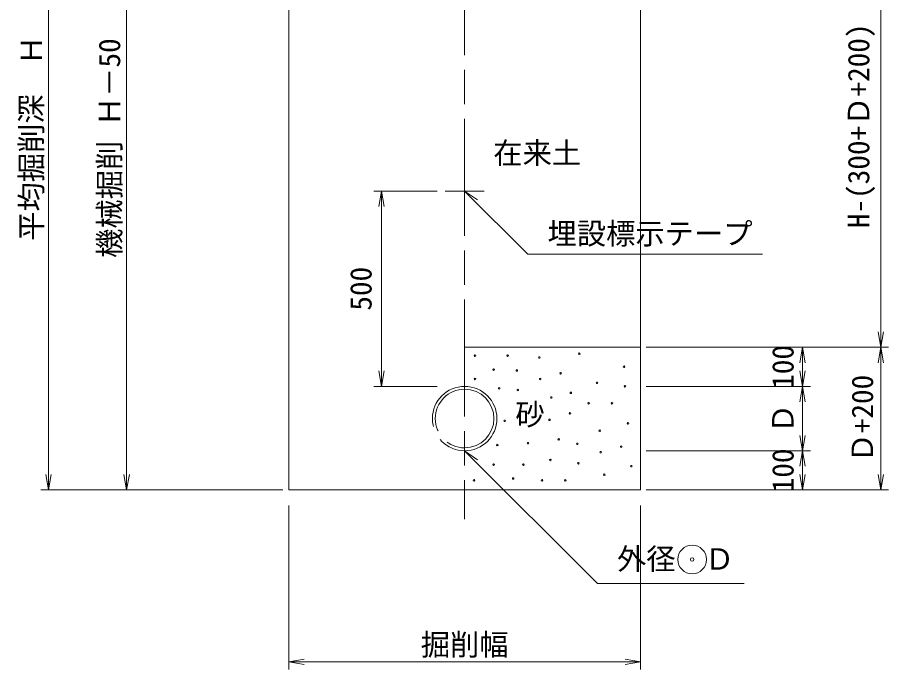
# Model space of a CAD drawing. Units: millimetres on the paper, scale 1:25. Extents: x 20 to 821, y 20 to 574.
# Drawn here: x 178.1 to 267.3, y 384.8 to 451.6 of the extents above; entities that cross this region are included whole.
import ezdxf
from ezdxf.enums import TextEntityAlignment as Align

# ---------------------------------------------------------------- set-up
doc = ezdxf.new("R2010")
doc.units = ezdxf.units.MM
doc.linetypes.add('CHAIN', pattern=[18.5, 12, -1.5, 3.5, -1.5])
doc.linetypes.add('DASHED', pattern=[7.5, 6, -1.5])
for name, color, linetype, lineweight in [('6-8', 7, 'CHAIN', 13), ('6-D', 7, 'Continuous', 18), ('6-E', 7, 'Continuous', 9), ('7-7', 7, 'Continuous', 9)]:
    doc.layers.add(name, color=color, linetype=linetype, lineweight=lineweight)
doc.styles.add('ＭＳ ゴシック', font='')
doc.styles.get('ＭＳ ゴシック').set_extended_font_data('MS Gothic')

msp = doc.modelspace()

# ---------------------------------------------------------------- linework, layer by layer
at = {"layer": '6-8'}
msp.add_line((223.917, 478.221), (223.917, 400.221), dxfattribs=at)
at = {"layer": '6-D'}
for p, q in [((205.917, 475.226), (205.917, 403.221)), ((241.927, 475.221), (241.927, 403.221)), ((223.917, 417.821), (241.927, 417.821)), ((205.917, 403.221), (241.927, 403.221))]:
    msp.add_line(p, q, dxfattribs=at)
at = {"layer": '6-D', "lineweight": 9}
msp.add_line((225.917, 433.821), (221.917, 433.821), dxfattribs=at)
at = {"layer": '6-D', "linetype": 'DASHED', "lineweight": 15}
for radius in [3.3, 3]:
    msp.add_arc((223.917, 410.521), radius, 90.00015, 270, dxfattribs=at)
at = {"layer": '6-D'}
for radius in [3.3, 3]:
    msp.add_arc((223.917, 410.521), radius, 270, 89.99985, dxfattribs=at)
at = {"layer": '6-E'}
for centre in [(224.976, 416.965), (228.312, 416.965), (231.553, 416.774), (235.651, 417.156), (226.882, 415.535), (240.236, 415.832), (229.265, 415.44), (233.745, 415.154), (224.976, 414.582), (231.648, 414.582), (237.471, 414.181), (240.331, 413.83), (227.454, 413.629), (229.36, 413.438), (234.793, 413.152), (232.792, 412.676), (236.613, 412.084), (238.996, 412.084), (234.698, 411.056), (228.026, 410.293), (232.601, 410.388), (237.749, 409.275), (240.63, 410.027), (233.554, 408.387), (227.263, 407.815), (230.409, 408.005), (235.462, 407.94), (239.942, 407.654), (237.845, 407.083), (226.882, 405.813), (229.932, 405.813), (232.696, 406.29), (235.557, 405.939), (240.99, 405.653), (224.88, 404.193), (228.884, 404.383), (231.838, 404.193), (234.221, 404.193), (238.214, 404.777)]:
    msp.add_circle(centre, 0.08, dxfattribs=at)
at = {"layer": '7-7'}
for p, q in [((181.317, 403.221), (181.317, 475.226)), ((189.317, 403.221), (189.317, 473.221)), ((266.516, 463.221), (266.517, 417.821)), ((221.117, 433.821), (214.617, 433.821)), ((215.417, 433.821), (215.139, 432.245)), ((215.417, 413.821), (215.417, 433.821)), ((215.417, 433.821), (215.695, 432.245)), ((223.917, 433.821), (225.228, 432.903)), ((223.917, 433.821), (230.398, 427.34)), ((230.398, 427.34), (254.398, 427.34)), ((266.517, 417.821), (266.239, 419.397)), ((266.517, 417.821), (266.795, 419.397)), ((242.517, 417.821), (267.317, 417.821)), ((258.517, 417.821), (258.239, 416.245)), ((258.517, 417.821), (258.795, 416.245)), ((258.517, 413.821), (258.517, 417.821)), ((266.517, 417.821), (266.239, 416.245)), ((266.517, 417.821), (266.795, 416.245)), ((266.517, 403.221), (266.517, 417.821)), ((215.417, 413.821), (215.139, 415.397)), ((215.417, 413.821), (215.695, 415.397)), ((258.517, 413.821), (258.239, 415.397)), ((258.517, 413.821), (258.795, 415.397)), ((221.117, 413.821), (214.617, 413.821)), ((242.517, 413.821), (259.317, 413.821)), ((258.517, 413.821), (258.239, 412.245)), ((258.517, 413.821), (258.795, 412.245)), ((258.517, 407.221), (258.517, 413.821)), ((258.517, 407.221), (258.239, 408.797)), ((258.517, 407.221), (258.795, 408.797)), ((223.917, 407.221), (237.517, 393.621)), ((223.917, 407.221), (225.228, 406.303)), ((242.517, 407.221), (259.317, 407.221)), ((258.517, 407.221), (258.239, 405.645)), ((258.517, 407.221), (258.795, 405.645)), ((258.517, 403.221), (258.517, 407.221)), ((181.317, 403.221), (181.039, 404.797)), ((181.317, 403.221), (181.595, 404.797)), ((189.317, 403.221), (189.039, 404.797)), ((189.317, 403.221), (189.595, 404.797)), ((258.517, 403.221), (258.239, 404.797)), ((258.517, 403.221), (258.795, 404.797)), ((266.517, 403.221), (266.239, 404.797)), ((266.517, 403.221), (266.795, 404.797)), ((205.317, 403.221), (180.517, 403.221)), ((242.517, 403.221), (267.317, 403.221)), ((205.917, 401.621), (205.917, 384.821)), ((241.927, 401.621), (241.927, 384.821)), ((237.517, 393.621), (252.517, 393.621)), ((205.917, 385.621), (207.493, 385.899)), ((205.917, 385.621), (207.493, 385.343)), ((205.917, 385.621), (241.927, 385.621)), ((241.927, 385.621), (240.351, 385.899)), ((241.927, 385.621), (240.351, 385.343))]:
    msp.add_line(p, q, dxfattribs=at)
for radius in [1.468, 0.185]:
    msp.add_circle((247.212, 396.093), radius, dxfattribs=at)

# ---------------------------------------------------------------- texts
at = {"layer": '6-E', "style": 'ＭＳ ゴシック'}
for s, p in [('在来土', (226.846, 435.951)), ('砂', (229.11, 409.186))]:
    msp.add_text(s, height=2.199, dxfattribs=at).set_placement(p, align=Align.BOTTOM_LEFT)
at = {"layer": '7-7', "style": 'ＭＳ ゴシック'}
for s, p in [('H-(300+Ｄ+200)', (266.004, 430.021)), ('平均掘削深\u3000Ｈ', (181.317, 428.723)), ('機械掘削 Ｈ－50', (189.317, 426.971)), ('500', (215.052, 421.571)), ('100', (258.252, 413.571)), ('Ｄ+200', (266.391, 406.021)), ('Ｄ', (258.252, 409.021)), ('100', (258.252, 402.971))]:
    msp.add_text(s, height=2.199, rotation=90, dxfattribs=at).set_placement(p, align=Align.BOTTOM_LEFT)
for s, p in [('埋設標示テープ', (232.398, 427.705)), ('外径\u3000Ｄ', (239.517, 394.386)), ('掘削幅', (219.417, 385.621))]:
    msp.add_text(s, height=2.199, dxfattribs=at).set_placement(p, align=Align.BOTTOM_LEFT)

doc.saveas('drawing.dxf')
